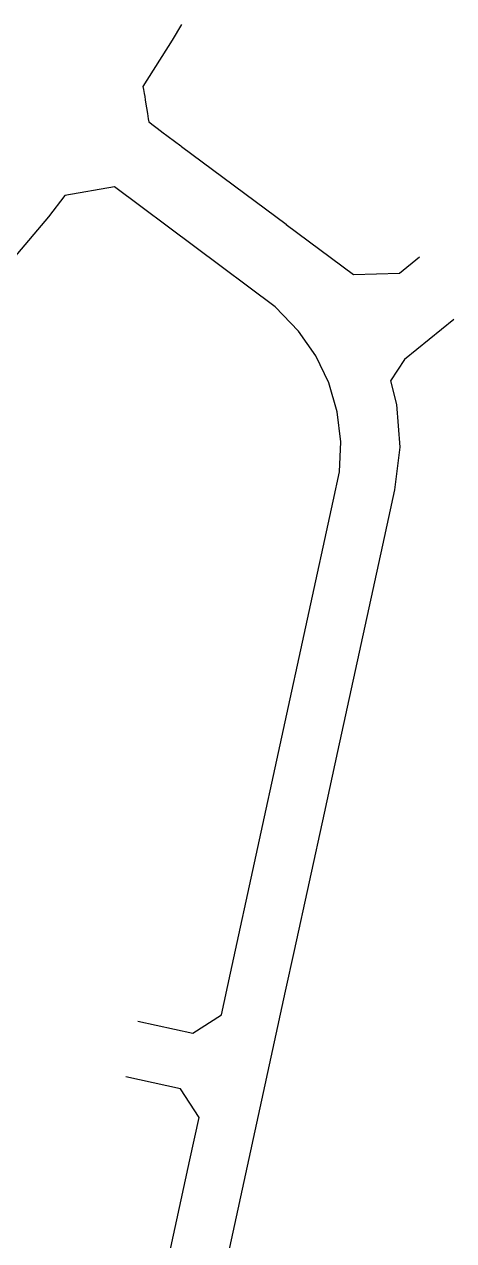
# Model space of a CAD drawing. Header units: millimetres. Extents: x 25846 to 27323, y 29074 to 29862.
# Drawn here: x 26721.7 to 26828.5, y 29559.8 to 29862.3 of the extents above; entities that cross this region are included whole.
import ezdxf

# ---------------------------------------------------------------- set-up
doc = ezdxf.new("R2010")
doc.units = ezdxf.units.MM
doc.layers.add('S_RIGID_PAVEMENT', color=7, linetype='Continuous')
doc.layers.add('SS ROADWIDL', color=7, linetype='Continuous')

# ---------------------------------------------------------------- blocks, each defined once
blk = doc.blocks.new('A$Ca65eef7b')
at = {"layer": 'SS ROADWIDL', "color": 13}
for points in [[(26760.83, 29862.27), (26758.53, 29858.3), (26751.23, 29846.79), (26751.37, 29846.04), (26751.56, 29845.07), (26751.67, 29844.36), (26751.8, 29843.51), (26751.89, 29842.94), (26752.35, 29840.07), (26752.55, 29838.77), (26752.55, 29838.75), (26752.67, 29837.99), (26755.88, 29835.6), (26755.97, 29835.53), (26760.62, 29832.07), (26760.86, 29831.89), (26786.81, 29812.55), (26786.87, 29812.5), (26803.58, 29800.05), (26815.03, 29800.38), (26820, 29804.42)], [(26749.94, 29614.39), (26763.62, 29611.38), (26770.75, 29615.95), (26773, 29626.31), (26798.54, 29743.69), (26800.07, 29751.01), (26800.4, 29758.48), (26799.51, 29765.91), (26797.42, 29773.1), (26794.21, 29779.85), (26789.94, 29785.99), (26784.12, 29792), (26744.17, 29821.86), (26731.82, 29819.68), (26727.73, 29814.44), (26719.16, 29804.21)], [(26828.49, 29788.9), (26816.24, 29778.93), (26812.74, 29773.6), (26814.3, 29767.75), (26815.06, 29757.15), (26813.79, 29746.54), (26810.8, 29732.78), (26799.62, 29681.45), (26796.27, 29666.12), (26788.84, 29631.97), (26786.63, 29621.85), (26773.6, 29561.95), (26765.9, 29526.53)], [(26664.59, 29510.14), (26691.69, 29499.36), (26729.61, 29484.51), (26732.21, 29485.52), (26735.68, 29486.87), (26741.71, 29500.56), (26747.89, 29514.57), (26748.87, 29517.16), (26750.85, 29524.45), (26762.91, 29579.93), (26765.2, 29590.43), (26760.61, 29597.58), (26746.94, 29600.59)]]:
    blk.add_lwpolyline(points, dxfattribs=at)

msp = doc.modelspace()

# ---------------------------------------------------------------- hatches: boundary and pattern name
at = {"layer": 'S_RIGID_PAVEMENT'}
h = msp.add_hatch(dxfattribs=at)
h.set_pattern_fill('ANSI37', color=256, scale=0.15, angle=-145.9947886)
h.paths.add_polyline_path([(26243.27, 29629.32), (26242.68, 29626.84), (26276.19, 29617.9, 0.026271), (26276.02, 29620.75), (26271.82, 29621.83)])
h.paths.add_polyline_path([(26208.3, 29639.24), (26208.18, 29638.78), (26209.59, 29638.4), (26209.34, 29637.49), (26207.95, 29637.86), (26207.54, 29636.22), (26225.46, 29631.44, -0.029352), (26227.24, 29634.09), (26227.24, 29634.2)])
h.paths.add_polyline_path([(26227.24, 29634.1, 0.029415), (26225.46, 29631.44), (26226.46, 29631.17)])
h.paths.add_polyline_path([(26227.72, 29634.07), (26227.3, 29634.18, 0.000966), (26227.24, 29634.1), (26226.46, 29631.17), (26226.92, 29631.05)])
h.paths.add_polyline_path([(26227.56, 29633.48), (26226.92, 29631.05), (26240.68, 29627.37), (26241.27, 29629.84), (26238.97, 29630.44)])
h.paths.add_polyline_path([(26243.27, 29629.32), (26241.27, 29629.84), (26240.68, 29627.37), (26242.68, 29626.84)])
h.paths.add_polyline_path([(26276.02, 29620.75, -0.026271), (26276.19, 29617.9), (26292.12, 29613.65), (26292.76, 29616.44)])
h.paths.add_polyline_path([(26246.15, 29606.91), (26246.48, 29606.35), (26268.1, 29598.3, 0.026537), (26270.05, 29600.44)])
h.paths.add_polyline_path([(26270.05, 29600.44, -0.026537), (26268.1, 29598.3), (26271.64, 29596.99), (26274.45, 29596.23), (26274.46, 29596.25), (26275.32, 29596.02), (26284.79, 29593.44), (26309.8, 29589.41), (26309.84, 29589.66)])
h.paths.add_polyline_path([(26670.87, 29497.11), (26670.06, 29495.02), (26687.61, 29487.74), (26688.5, 29489.89), (26676.99, 29494.68)])
h.paths.add_polyline_path([(26673.73, 29494.72), (26675.72, 29493.57, 0.321196), (26676.26, 29493.95), (26675.21, 29494.47), (26676.64, 29494.2), (26677.72, 29493.21), (26676.7, 29493.72, -0.30779), (26676.01, 29493.4), (26676.68, 29493.02), (26676.81, 29493.28), (26678.68, 29491.93), (26676.46, 29492.57), (26676.59, 29492.84), (26673.46, 29494.18)], flags=16)
h.paths.add_polyline_path([(26689.23, 29490.11), (26688.15, 29487.51), (26704.02, 29480.93), (26705.01, 29483.55), (26701.65, 29484.95)])
h.paths.add_polyline_path([(26689.23, 29490.11), (26688.69, 29490.34), (26687.61, 29487.74), (26688.15, 29487.51)])
h.paths.add_polyline_path([(26705.47, 29483.35), (26705.01, 29483.55), (26704.02, 29480.93), (26704.49, 29480.74)])
h.paths.add_polyline_path([(26707.22, 29482.06), (26705.29, 29482.87), (26704.49, 29480.74), (26706.36, 29479.96)])
h.paths.add_polyline_path([(26705.41, 29483.18), (26705.29, 29482.87), (26707.22, 29482.06), (26707.35, 29482.36)])
h.paths.add_polyline_path([(26705.47, 29483.35), (26705.41, 29483.18), (26707.35, 29482.36), (26707.42, 29482.54)])
h.paths.add_polyline_path([(26677.1, 29494.95), (26670.98, 29497.39), (26670.87, 29497.11), (26676.99, 29494.68), (26688.5, 29489.89), (26688.61, 29490.16)])
h.paths.add_polyline_path([(26798.54, 29415.67), (26784.68, 29421.84), (26782.11, 29423.92), (26780.48, 29420.25), (26783.37, 29418.05), (26783.77, 29417.77), (26784.3, 29417.49), (26789.47, 29415.23), (26795.88, 29412.37), (26796.84, 29412.03), (26799.71, 29411.48), (26804.49, 29410.58, 0.050598), (26808.48, 29414.36), (26808.38, 29414.4)])
h.paths.add_polyline_path([(26782.11, 29423.92), (26780.7, 29425.05), (26779.02, 29421.36), (26780.48, 29420.25)])
h.paths.add_polyline_path([(26776.42, 29428.49), (26761.06, 29435.26), (26760.96, 29435.02), (26761.24, 29434.84), (26772.84, 29426.04), (26779.02, 29421.36), (26780.7, 29425.05)])
h.paths.add_polyline_path([(26808.48, 29414.36, -0.050598), (26804.49, 29410.58), (26812.17, 29409.12), (26823.61, 29406.93), (26824.61, 29406.73), (26824.73, 29407.01), (26824.56, 29407.27)])
h.paths.add_polyline_path([(26773.71, 29429.26), (26776.6, 29428), (26777.42, 29429.88), (26774.54, 29431.14)], flags=24)

# ---------------------------------------------------------------- block references
at = {"layer": 'SS ROADWIDL'}
msp.add_blockref('A$Ca65eef7b', (0, 0), dxfattribs=at)

doc.saveas('drawing.dxf')
